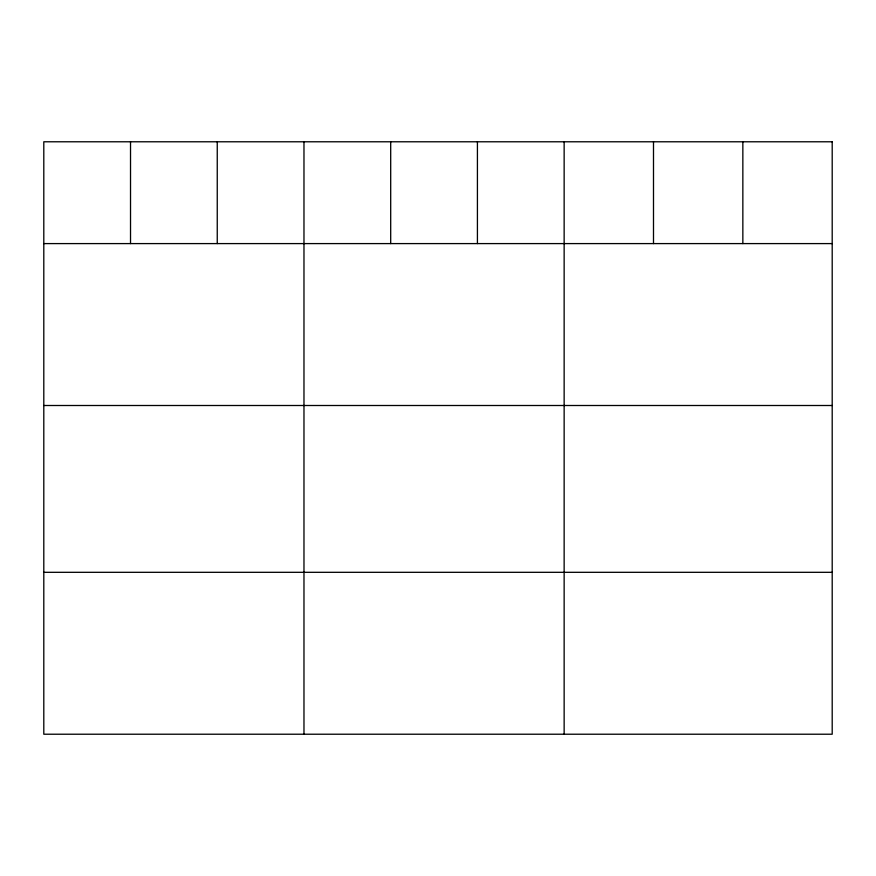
<?xml version="1.0" encoding="UTF-8"?>
<svg xmlns="http://www.w3.org/2000/svg" width="876" height="876" viewBox="0 0 876 876"><rect width="100%" height="100%" fill="white"/><g stroke="black" fill="none" stroke-linecap="round" stroke-linejoin="round"><path stroke-width="1.31" d="M43.8 243.594L832.2 243.594M43.8 405.5L832.2 405.5M43.8 572.313L832.2 572.313M742.848 141.781L742.848 243.594M653.496 141.781L653.496 243.594M564.144 141.781L564.144 734.219M477.42 141.781L477.42 243.594M390.696 141.781L390.696 243.594M303.972 141.781L303.972 734.219M217.248 141.781L217.248 243.594M130.524 141.781L130.524 243.594M832.2 141.781L43.8 141.781L43.8 734.219L832.2 734.219L832.2 141.781"/></g></svg>
